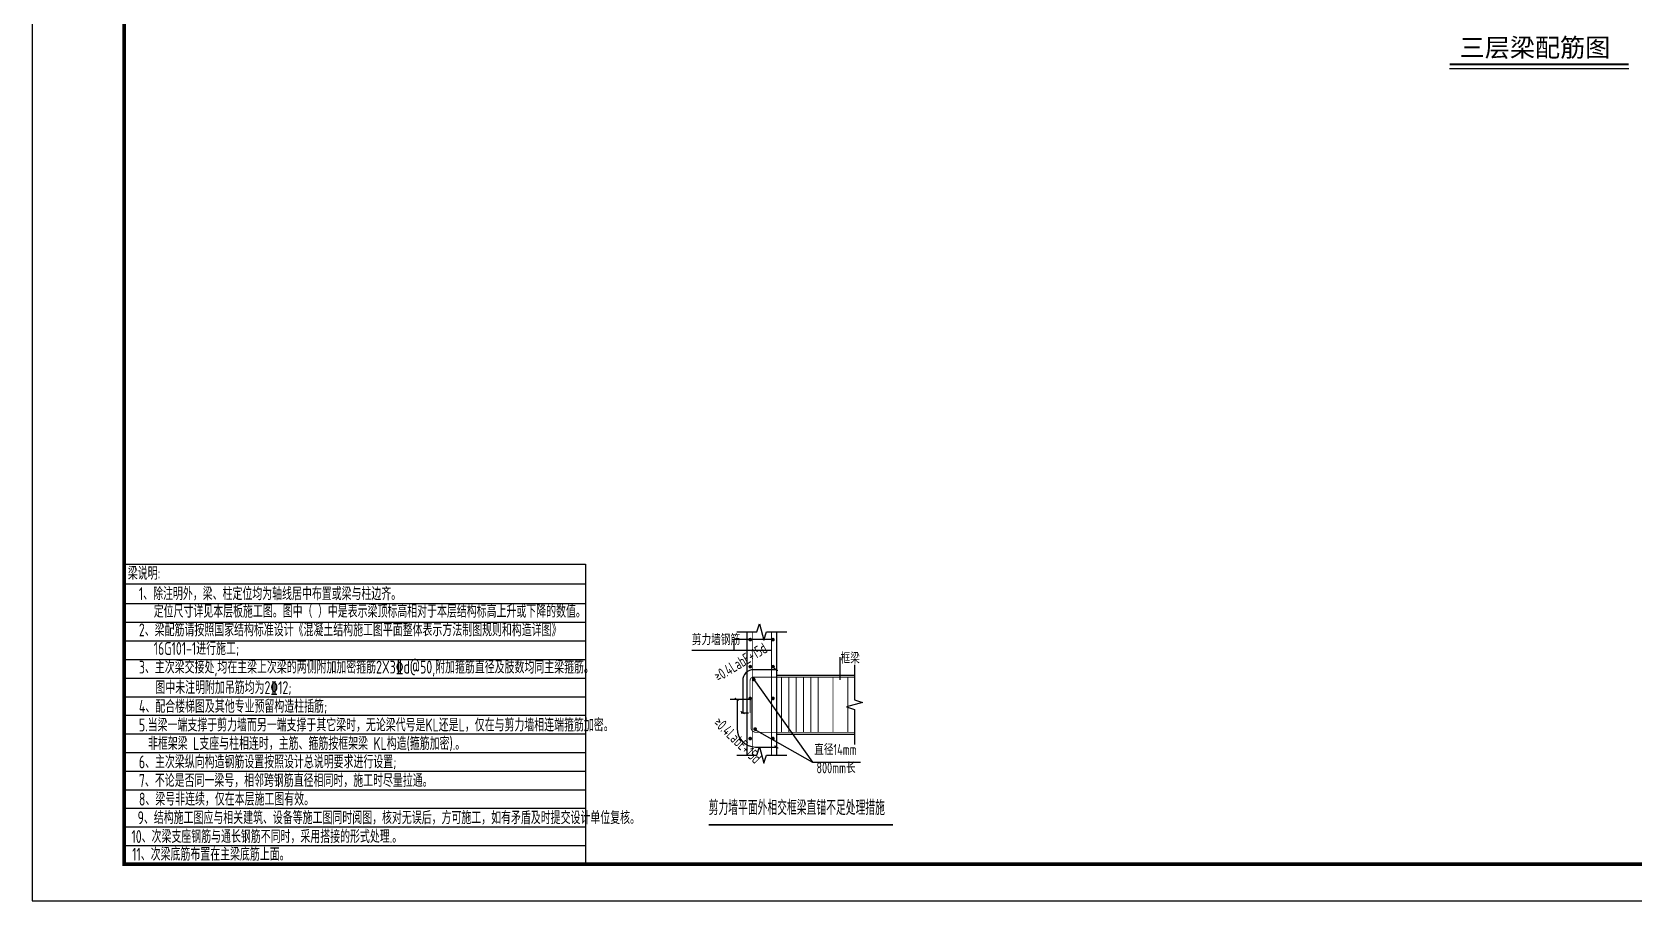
# Model space of a CAD drawing. Extents: x -1712635 to -854203, y -534641 to -21985.
# Drawn here: x -1147826 to -1104310, y -258475 to -234869 of the extents above; entities that cross this region are included whole.
import ezdxf
from ezdxf.enums import TextEntityAlignment as Align

# ---------------------------------------------------------------- set-up
doc = ezdxf.new("R2010")
doc.units = 0
doc.header["$LTSCALE"] = 1000
doc.layers.get('0').update_dxf_attribs({"linetype": 'CONTINUOUS'})
for name, color, linetype in [('-TK', 7, 'CONTINUOUS'), ('DIM', 2, 'CONTINUOUS'), ('LINK', 6, 'CONTINUOUS'), ('REIND', 1, 'CONTINUOUS'), ('S-引出线', 40, 'CONTINUOUS'), ('S-文字', 7, 'CONTINUOUS'), ('S-表格线', 54, 'CONTINUOUS'), ('TEXT', 2, 'CONTINUOUS'), ('THIN', 7, 'CONTINUOUS')]:
    doc.layers.add(name, color=color, linetype=linetype)
doc.styles.add('-宋体', font='', dxfattribs={"width": 0.7, "height": 300, "bigfont": '宋体.TTF'})
doc.styles.add('TSSD_Norm', font='Tssdeng.shx', dxfattribs={"bigfont": 'tssdchn.shx'})
doc.styles.add('TSSD_REIN', font='tssdeng.shx', dxfattribs={"width": 0.7, "height": 300, "bigfont": 'tssdchn.shx'})
doc.styles.get('-宋体').set_extended_font_data('SimSun')

# ---------------------------------------------------------------- blocks, each defined once
blk = doc.blocks.new('A1')
blk.add_lwpolyline([(0, 59400), (0, 0), (84100, 0), (84100, 59400)], close=True)
at = {"const_width": 100}
blk.add_lwpolyline([(2500, 58400), (2500, 1000), (83100, 1000), (83100, 58400)], close=True, dxfattribs=at)
blk = doc.blocks.new('A$C2E181E2C')
at = {"linetype": 'Continuous'}
for points in [[(1215, 5268), (1765, 5268), (1835, 5488), (1955, 5048), (2025, 5268), (2575, 5268)], [(1495, 5268), (1495, 1922)], [(2295, 5268), (2295, 1922)], [(4415, 4371), (4415, 3421), (4635, 3351), (4195, 3231), (4415, 3161), (4415, 2211)], [(2295, 4091), (4415, 4091)], [(2295, 2491), (4415, 2491)], [(1215, 1922), (1765, 1922), (1835, 2142), (1955, 1702), (2025, 1922), (2575, 1922)]]:
    blk.add_lwpolyline(points, dxfattribs=at)
at = {"linetype": 'Continuous', "const_width": 50}
blk.add_lwpolyline([(453, 25), (5462, 25)], dxfattribs=at)
at = {"layer": 'DIM'}
for p, q in [((1378, 3941), (1378, 3062)), ((2295, 4241), (1678, 4241)), ((1546, 3430), (1042, 3430)), ((1226, 3430), (1226, 2641)), ((1726, 2141), (2295, 2141))]:
    blk.add_line(p, q, dxfattribs=at)
at = {"layer": 'DIM', "const_width": 30}
for points in [[(2232, 4284), (2336, 4212)], [(1164, 3473), (1267, 3401)], [(1324, 3111), (1428, 3039)], [(2243, 2177), (2347, 2104)]]:
    blk.add_lwpolyline(points, dxfattribs=at)
at = {"layer": 'DIM'}
blk.add_lwpolyline([(1532, 3062), (1341, 3062)], dxfattribs=at)
for centre, radius, start, end in [((1678, 3941), 300, 90, 180), ((1726, 2641), 500, 180, 270)]:
    blk.add_arc(centre, radius, start, end, dxfattribs=at)
at = {"layer": 'LINK', "color": 1, "const_width": 25}
for points in [[(1641, 5268), (1641, 1922)], [(2162, 5268), (2162, 1922)], [(2432, 4041), (2432, 2541)], [(2632, 4041), (2632, 2541)], [(2832, 4041), (2832, 2541)], [(3032, 4041), (3032, 2541)], [(3232, 4041), (3232, 2541)], [(3432, 4041), (3432, 2541)], [(3832, 4041), (3832, 2541)], [(4232, 4041), (4232, 2541)]]:
    blk.add_lwpolyline(points, dxfattribs=at)
for points in [[(4415, 4041), (1678, 4041, 0.414214), (1578, 3941), (1578, 3062)], [(1607, 3430), (1607, 2641, 0.300979), (1726, 2541), (4415, 2541)]]:
    blk.add_lwpolyline(points, format="xyb", dxfattribs=at)
at = {"layer": 'REIND', "const_width": 50}
for points in [[(1608, 5058, 1), (1558, 5058, 1)], [(2226, 5058, 1), (2176, 5058, 1)], [(1610, 4324, 1), (1560, 4324, 1)], [(2228, 4324, 1), (2178, 4324, 1)], [(1703, 3978, 1), (1653, 3978, 1)], [(1608, 3461, 1), (1558, 3461, 1)], [(2226, 3461, 1), (2176, 3461, 1)], [(1742, 2629, 1), (1692, 2629, 1)], [(1608, 2370, 1), (1558, 2370, 1)], [(2226, 2370, 1), (2176, 2370, 1)]]:
    blk.add_lwpolyline(points, format="xyb", close=True, dxfattribs=at)
at = {"layer": 'THIN'}
for p, q in [((2226, 5058), (1138, 5058)), ((1138, 5058), (1138, 4767)), ((2162, 4767), (0, 4767)), ((1678, 3978), (3271, 1732)), ((1692, 2629), (3271, 1732)), ((3271, 1732), (4577, 1732))]:
    blk.add_line(p, q, dxfattribs=at)
blk.add_lwpolyline([(4015, 4584), (4015, 3965)], dxfattribs=at)
at = {"layer": 'TEXT', "color": 0, "style": 'TSSD_Norm', "width": 0.7}
blk.add_text('剪力墙平面外相交框梁直锚不足处理措施', height=400, dxfattribs=at).set_placement((454, 172), align=Align.BOTTOM_LEFT)
at = {"layer": 'THIN', "style": 'TSSD_REIN', "width": 0.7}
for s, p in [('剪力墙钢筋', (-2, 4818)), ('框梁', (4036, 4317)), ('直径14mm', (3321, 1833)), ('800mm长', (3383, 1337))]:
    blk.add_text(s, height=300, dxfattribs=at).set_placement(p, align=Align.BOTTOM_LEFT)
for rotation, p in [(31.4301, (766, 3828)), (316.0621, (504, 2706))]:
    blk.add_text('≥0.4LabE+15d', height=300, rotation=rotation, dxfattribs=at).set_placement(p, align=Align.BOTTOM_LEFT)

msp = doc.modelspace()

# ---------------------------------------------------------------- linework, layer by layer
at = {"layer": 'S-引出线', "color": 3, "const_width": 56}
msp.add_lwpolyline([(-1109317.27, -235747.86), (-1104449.68, -235747.86)], dxfattribs=at)
at = {"layer": 'S-引出线', "color": 3}
msp.add_lwpolyline([(-1109317.27, -235859.86), (-1104449.68, -235859.86)], dxfattribs=at)
at = {"layer": 'S-表格线'}
for p, q in [((-1145325.76, -249328.91), (-1145325.76, -257475.41)), ((-1145325.76, -249328.91), (-1132786.51, -249328.91)), ((-1132786.51, -249328.91), (-1132786.51, -257475.41)), ((-1145325.76, -249863.66), (-1132786.51, -249863.66)), ((-1145325.76, -250398.41), (-1132786.51, -250398.41)), ((-1145325.76, -250903.91), (-1132786.51, -250903.91)), ((-1145325.76, -251409.41), (-1132786.51, -251409.41)), ((-1145325.76, -251914.91), (-1132786.51, -251914.91)), ((-1145325.76, -252420.41), (-1132786.51, -252420.41)), ((-1145325.76, -252925.91), (-1132786.51, -252925.91)), ((-1145325.76, -253431.41), (-1132786.51, -253431.41)), ((-1145325.76, -253936.91), (-1132786.51, -253936.91)), ((-1145325.76, -254442.41), (-1132786.51, -254442.41)), ((-1145325.76, -254947.91), (-1132786.51, -254947.91)), ((-1145325.76, -255453.41), (-1132786.51, -255453.41)), ((-1145325.76, -255958.91), (-1132786.51, -255958.91)), ((-1145325.76, -256464.41), (-1132786.51, -256464.41)), ((-1145325.76, -256969.91), (-1132786.51, -256969.91)), ((-1145325.76, -257475.41), (-1132786.51, -257475.41))]:
    msp.add_line(p, q, dxfattribs=at)

# ---------------------------------------------------------------- block references
at = {"layer": '-TK'}
msp.add_blockref('A1', (-1147825.76, -258475.41), dxfattribs=at)
msp.add_blockref('A$C2E181E2C', (-1129899.37, -256434.28))

# ---------------------------------------------------------------- texts
at = {"layer": 'S-文字', "style": '-宋体'}
msp.add_text('三层梁配筋图', height=500, dxfattribs=at).set_placement((-1109044.79, -235541.35))
at = {"layer": 'S-文字', "style": 'TSSD_REIN', "width": 0.7}
for s, p in [('梁说明:  ', (-1145222.67, -249748.67)), ('1、除注明外，梁、柱定位均为轴线居中布置或梁与柱边齐。', (-1144922.82, -250304.09)), ('定位尺寸详见本层板施工图。图中（ ）中是表示梁顶标高相对于本层结构标高上升或下降的数值。', (-1144520.04, -250780.34)), ('2、梁配筋请按照国家结构标准设计《混凝土结构施工图平面整体表示方法制图规则和构造详图》', (-1144922.82, -251285.84)), ('16G101-1进行施工;', (-1144519.81, -251791.34)), ('3、主次梁交接处,均在主梁上次梁的两侧附加加密箍筋2X3\x84d@50,附加箍筋直径及肢数均同主梁箍筋。', (-1144922.82, -252296.84)), ('图中未注明附加吊筋均为2%%13212;', (-1144475.18, -252853.68)), ('4、配合楼梯图及其他专业预留构造柱插筋;', (-1144922.82, -253364.59)), ('5.当梁一端支撑于剪力墙而另一端支撑于其它梁时，无论梁代号是KL还是L，仅在与剪力墙相连端箍筋加密。', (-1144922.82, -253870.09)), ('非框架梁 L支座与柱相连时，主筋、箍筋按框架梁 KL构造(箍筋加密).。', (-1144675.71, -254373.78)), ('6、主次梁纵向构造钢筋设置按照设计总说明要求进行设置;', (-1144922.82, -254872.59)), ('7、不论是否同一梁号，相邻跨钢筋直径相同时，施工时尽量拉通。', (-1144922.82, -255378.09)), ('8、梁号非连续，仅在本层施工图有效。', (-1144922.82, -255883.59)), ('9、结构施工图应与相关建筑、设备等施工图同时阅图，核对无误后，方可施工，如有矛盾及时提交设计单位复核。', (-1144958.53, -256389.09)), ('10、次梁支座钢筋与通长钢筋不同时，采用搭接的形式处理.。', (-1145124.48, -256900.36)), ('11、次梁底筋布置在主梁底筋上面。', (-1145105.79, -257381.31))]:
    msp.add_text(s, height=350, dxfattribs=at).set_placement(p)

doc.saveas('drawing.dxf')
